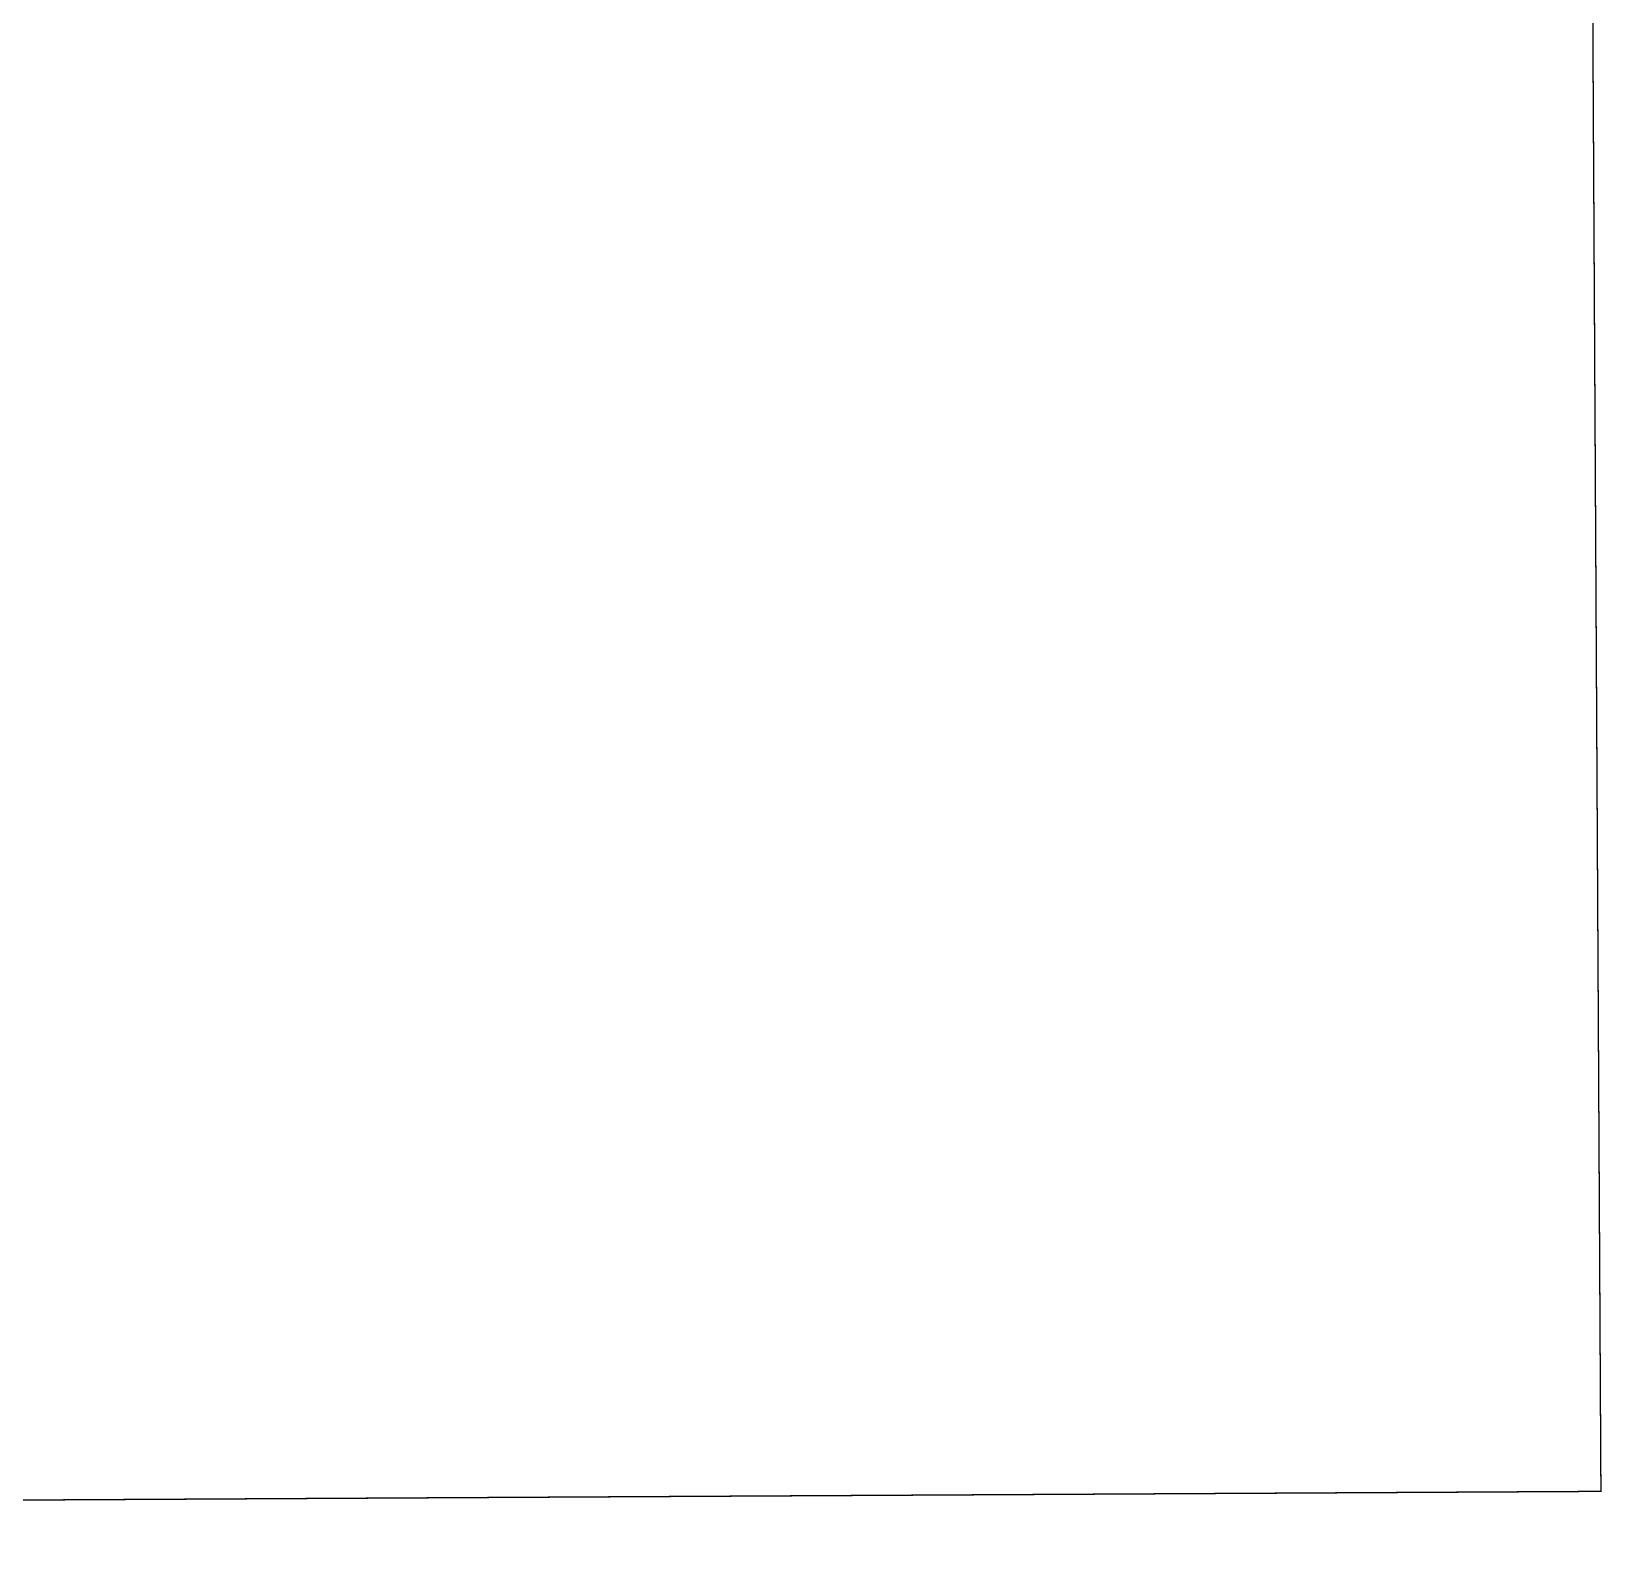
# Model space of a CAD drawing. Header units: millimetres. Extents: x -940 to 1351, y -586 to 711.
# Drawn here: x 1117.3 to 1351.2, y -20.4 to 204.7 of the extents above; entities that cross this region are included whole.
import ezdxf

# ---------------------------------------------------------------- set-up
doc = ezdxf.new("R2010")
doc.units = ezdxf.units.MM
doc.layers.add('RECTANGULO', color=11, linetype='Continuous')

msp = doc.modelspace()

# ---------------------------------------------------------------- linework, layer by layer
at = {"layer": 'RECTANGULO', "const_width": 0.2}
msp.add_lwpolyline([(-46.937, 526.003), (1348.07, 533.678), (1351.076, -12.666), (-43.932, -20.341), (-46.937, 526.003)], dxfattribs=at)
msp.add_lwpolyline([(-46.937, 526.003), (1348.07, 533.678), (1351.076, -12.666), (-43.932, -20.341), (-46.937, 526.003)], dxfattribs=at)
msp.add_lwpolyline([(-46.937, 526.003), (1348.07, 533.678), (1351.076, -12.666), (-43.932, -20.341), (-46.937, 526.003)], dxfattribs=at)
msp.add_lwpolyline([(-46.937, 526.003), (1348.07, 533.678), (1351.076, -12.666), (-43.932, -20.341), (-46.937, 526.003)], dxfattribs=at)
msp.add_lwpolyline([(-46.937, 526.003), (1348.07, 533.678), (1351.076, -12.666), (-43.932, -20.341), (-46.937, 526.003)], dxfattribs=at)
msp.add_lwpolyline([(-46.937, 526.003), (1348.07, 533.678), (1351.076, -12.666), (-43.932, -20.341), (-46.937, 526.003)], dxfattribs=at)
msp.add_lwpolyline([(-46.937, 526.003), (1348.07, 533.678), (1351.076, -12.666), (-43.932, -20.341), (-46.937, 526.003)], dxfattribs=at)

doc.saveas('drawing.dxf')
